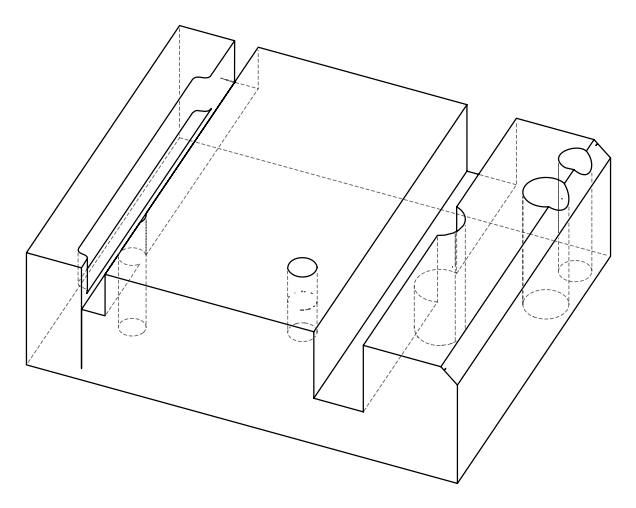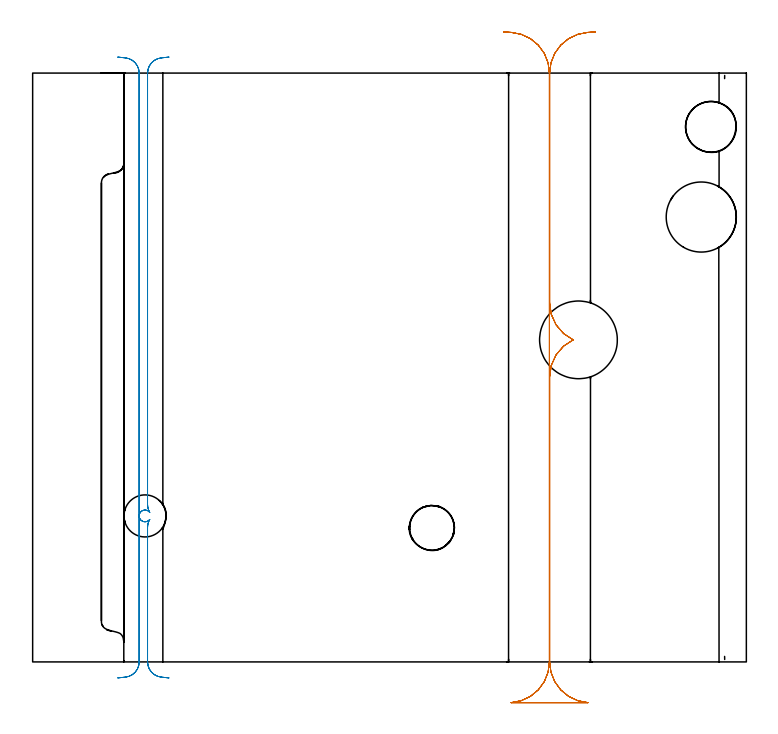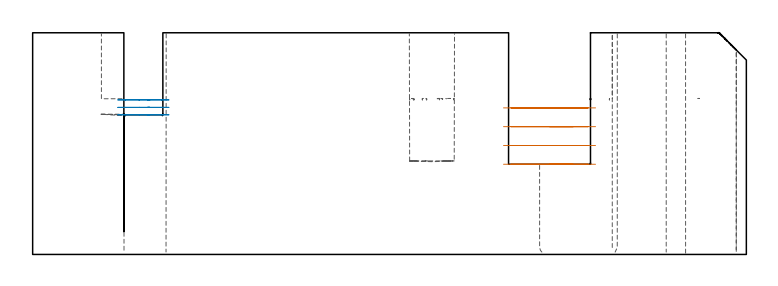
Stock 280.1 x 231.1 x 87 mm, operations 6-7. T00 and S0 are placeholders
(PLAN: 15 operations, 13 tool changes, 155.4 min)
(1 INDEXABLE_INSERT_DRILL_THROUGH_HOLE_FROM_SOLID | STEP1HOLE_3 | NXT0302_006 | 0.36 min | 20905 mm3)
(2 DRILL_TO_ENLARGE_THROUGH_HOLE_1 | STEP1HOLE_3 | UGT0301_390 | 0.4 min | 30743 mm3)
(3 INDEXABLE_INSERT_DRILL_BLIND_HOLE_FROM_SOLID | STEP1POCKET | NXT0302_006 | 0.21 min | 12111 mm3)
(4 AREA_MILL | FG_CHAMFER_SURFACE | UGT0205_001 | 7.54 min | 12917 mm3)
(5 MILL_OPEN_POCKET | POCKET_OPEN | NXT0201_008 | Follow Part, ap 1.5, ae 75% | 133.16 min | 338654 mm3)
(6 MILL_RECTANGULAR_SLOT | SLOT_RECTANGULAR | UGT0201_004 | Follow Part, ap 8, ae 75% | 4.89 min | 195621 mm3)
(7 MILL_RECTANGULAR_SLOT_1 | SLOT_RECTANGULAR_1 | NXT0201_011 | Follow Part, ap 3, ae 75% | 3.23 min | 22316 mm3)
(8 MILL_THROUGH_HOLE_FROM_SOLID_MATERIAL | STEP1HOLE_2 | NXT0201_007 | Circular | 3.91 min | 26439 mm3)
(9 SPOT_DRILL | STEP1HOLE | NXT0321_9005460120000 | 0.03 min | 0 mm3)
(10 SPOT_DRILL_1 | STEP1HOLE_1 | NXT0321_9005460120000 | 0.05 min | 0 mm3)
(11 DRILL_BLIND_HOLE_INTO_CENTER | STEP1HOLE | NXT0301_038 | 0.05 min | 0 mm3)
(12 GUN_DRILL_THROUGH_HOLE | STEP1HOLE | UGT0307_002 | 0.44 min | 1546 mm3)
(13 SPADE_DRILL_TO_ENLARGE_THROUGH_HOLE | STEP1HOLE | UGT0306_007 | 0.38 min | 10199 mm3)
(14 DRILL_THROUGH_HOLE_INTO_CENTER | STEP1HOLE_1 | NXT0301_065 | 0.37 min | 4206 mm3)
(15 DRILL_TO_ENLARGE_THROUGH_HOLE | STEP1HOLE_1 | UGT0301_265 | 0.39 min | 14783 mm3)
(TOOL NXT0302_006 | Index. Insert Drill 17.5mm [880-D1750L25-05] | D17.5 PA176 FL88 Z2)
(TOOL UGT0301_390 | Twist Drill 27.5 mm | D27.5 PA118 FL165 Z2)
(TOOL UGT0205_001 | Chamfer Mill 20 x 3 x 45 deg. | D20 FL50 Z2)
(TOOL NXT0201_008 | ENDMILL 6mm [2P460-0600-NA 1630] | D6 FL26 Z6)
(TOOL UGT0201_004 | End Mill 32 mm | D32 FL53 Z6)
(TOOL NXT0201_011 | ENDMILL 12mm [2P460-1200-NA 1630] | D12 FL38 Z6)
(TOOL NXT0201_007 | ENDMILL 25mm [R216.25-25050GCK54P 1620] | D25 R3 FL54 Z5)
(TOOL NXT0321_9005460120000 | NC Spot Drill, 142deg, 12mm, Carbide, Uncoated | D12 PA142 FL30 Z2)
(TOOL NXT0301_038 | Carbide Drill 6.7mm [860.1-0670-034A1-MM 2214] | D6.7 PA140 FL53 Z2)
(TOOL UGT0307_002 | Gun Drill 6 mm | D6 PA130 FL24 Z1)
(TOOL UGT0306_007 | Spade Drill 16.5mm | D16.5 PA132 FL10 Z2)
(TOOL NXT0301_065 | Carbide Drill 9.4mm [860.1-0940-075A1-MM 2214] | D9.4 PA140 FL98 Z2)
(TOOL UGT0301_265 | Twist Drill 19.9 mm | D19.9 PA118 FL140 Z2)
(OP 6 MILL_RECTANGULAR_SLOT)
G17 G21 G94 G90
T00 M6
G54
G17 G0 G90 X184.785 Y247.254 S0 M3
G43 Z97.08 H0
Z57.514
G94 G1 X187.779 Y247.07 F250.
G2 X202.8 Y231.1 R16. F500.
G1 Y0.
G2 X187.779 Y-15.97 R16.
G1 Y-16.
X217.921
Y-15.97
G2 X202.9 Y0. R16.
G1 Y111.892
G2 X212.153 Y126.4 R16.
X202.9 Y140.908 R16.
G1 Y231.1
G2 X217.921 Y247.07 R16.
G1 X220.915 Y247.254 F250.
G0 X184.785 Z50.143
G1 X187.779 Y247.07
G2 X202.8 Y231.1 R16. F500.
G1 Y0.
G2 X187.779 Y-15.97 R16.
G1 Y-16.
X217.921
Y-15.97
G2 X202.9 Y0. R16.
G1 Y111.892
G2 X212.153 Y126.4 R16.
X202.9 Y140.908 R16.
G1 Y231.1
G2 X217.921 Y247.07 R16.
G1 X220.915 Y247.254 F250.
G0 X184.785 Z42.771
G1 X187.779 Y247.07
G2 X202.8 Y231.1 R16. F500.
G1 Y0.
G2 X187.779 Y-15.97 R16.
G1 Y-16.
X217.921
Y-15.97
G2 X202.9 Y0. R16.
G1 Y111.892
G2 X212.153 Y126.4 R16.
X202.9 Y140.908 R16.
G1 Y231.1
G2 X217.921 Y247.07 R16.
G1 X220.915 Y247.254 F250.
G0 X184.785 Z35.4
G1 X187.779 Y247.07
G2 X202.8 Y231.1 R16. F500.
G1 Y0.
G2 X187.779 Y-15.97 R16.
G1 Y-16.
X217.921
Y-15.97
G2 X202.9 Y0. R16.
G1 Y111.892
G2 X212.153 Y126.4 R16.
X202.9 Y140.908 R16.
G1 Y231.1
G2 X217.921 Y247.07 R16.
G1 X220.915 Y247.254 F250.
G0 Z97.08
M5
M2
(OP 7 MILL_RECTANGULAR_SLOT_1)
G17 G21 G94 G90
T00 M6
G54
G17 G0 G90 X53.486 Y-6.27 S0 M3
G43 Z97.08 H1
Z60.655
G94 G1 X50.501 Y-5.97 F250.
G2 X45.1 Y0. R6. F500.
G1 Y52.84
G2 X45.944 Y55.909 R6.
G1 X45.936 Y55.915
G2 X41.81 Y57.086 R2.3
G1 X41.8 Y57.085
Y0.
G2 X36.399 Y-5.97 R6.
G1 X33.414 Y-6.27 F250.
G0 X53.486 Z57.727
G1 X50.501 Y-5.97
G2 X45.1 Y0. R6. F500.
G1 Y52.84
G2 X45.944 Y55.909 R6.
G1 X45.936 Y55.915
G2 X41.81 Y57.086 R2.3
G1 X41.8 Y57.085
Y0.
G2 X36.399 Y-5.97 R6.
G1 X33.414 Y-6.27 F250.
G0 X53.486 Z54.8
G1 X50.501 Y-5.97
G2 X45.1 Y0. R6. F500.
G1 Y52.84
G2 X45.944 Y55.909 R6.
G1 X45.936 Y55.915
G2 X41.81 Y57.086 R2.3
G1 X41.8 Y57.085
Y0.
G2 X36.399 Y-5.97 R6.
G1 X33.414 Y-6.27 F250.
G0 Z97.08
Y237.37
Z60.655
G1 X36.399 Y237.07
G2 X41.8 Y231.1 R6. F500.
G1 Y57.515
X41.81 Y57.514
G2 X45.936 Y58.685 R2.3
G1 X45.944 Y58.691
G2 X45.1 Y61.76 R6.
G1 Y231.1
G2 X50.501 Y237.07 R6.
G1 X53.486 Y237.37 F250.
G0 X33.414 Z57.727
G1 X36.399 Y237.07
G2 X41.8 Y231.1 R6. F500.
G1 Y57.515
X41.81 Y57.514
G2 X45.936 Y58.685 R2.3
G1 X45.944 Y58.691
G2 X45.1 Y61.76 R6.
G1 Y231.1
G2 X50.501 Y237.07 R6.
G1 X53.486 Y237.37 F250.
G0 X33.414 Z54.8
G1 X36.399 Y237.07
G2 X41.8 Y231.1 R6. F500.
G1 Y57.515
X41.81 Y57.514
G2 X45.936 Y58.685 R2.3
G1 X45.944 Y58.691
G2 X45.1 Y61.76 R6.
G1 Y231.1
G2 X50.501 Y237.07 R6.
G1 X53.486 Y237.37 F250.
G0 Z97.08
M5
M2
